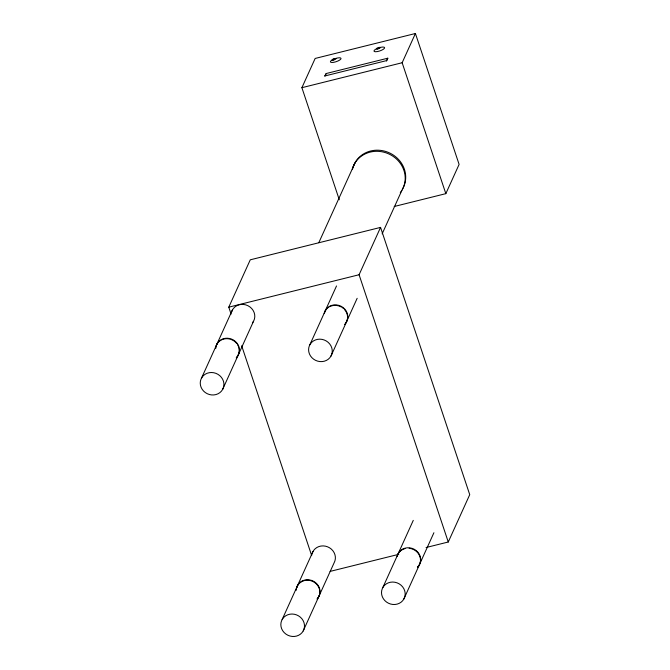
<?xml version="1.0" encoding="UTF-8"?>
<svg xmlns="http://www.w3.org/2000/svg" width="670" height="670" viewBox="0 0 670 670"><rect width="100%" height="100%" fill="white"/><g stroke="black" fill="none" stroke-linecap="round" stroke-linejoin="round"><path stroke-width="1" d="M339.288 199.761L301.894 87.686L315.16 58.449L415.417 33.5L459.101 164.41L445.835 193.655L394.186 206.502M231.1 314.088L228.788 307.161L250.262 259.818L380.56 227.398L469.737 494.661L448.264 542.005L426.045 547.532M201.553 378.039L216.896 344.204M217.097 343.735L232.44 309.9M222.616 389.463A11.985 11.072 24.4 0 0 211.494 372.512A11.985 11.072 24.4 0 0 202.139 389.27A11.985 11.072 24.4 0 0 222.616 389.463L237.959 355.628M238.16 355.159L253.503 321.324M387.813 58.198L386.741 60.568L324.783 75.986L326.231 73.524L387.813 58.198L386.423 61.012M318.811 242.682L354.874 163.195M445.835 193.655L402.151 62.737L415.417 33.5M309.892 344.69L325.243 310.855M325.436 310.386L336.516 285.956M448.264 542.005L359.087 274.742L380.56 227.398M382.151 233.864L401.891 190.33M330.955 356.113A11.985 11.072 24.4 0 0 319.833 339.162A11.985 11.072 24.4 0 0 310.486 355.921A11.985 11.072 24.4 0 0 330.955 356.113L346.306 322.278M346.499 321.809L357.16 298.309M282.137 619.557L297.488 585.722M297.681 585.253L313.032 551.418M303.2 630.972A11.985 11.072 24.4 0 0 292.078 614.03A11.985 11.072 24.4 0 0 282.732 630.788A11.985 11.072 24.4 0 0 303.2 630.972L318.552 597.138M318.744 596.677L334.096 562.842A11.985 11.072 24.4 0 0 327.538 546.795A11.985 11.072 24.4 0 0 311.994 554.115M398.357 553.269L413.273 520.372M382.813 587.573L398.156 553.738M403.876 598.988A11.985 11.072 24.4 0 0 392.754 582.046A11.985 11.072 24.4 0 0 383.399 598.804A11.985 11.072 24.4 0 0 403.876 598.988L419.219 565.153M419.42 564.693L433.909 532.734M324.866 76.12L326.231 73.524M301.894 87.686L402.151 62.737M228.788 307.161L359.087 274.742M330.092 571.409L398.776 554.316M241.669 345.77L311.692 555.623M397.318 555.966A11.985 11.072 24.4 0 1 414.286 549.308A11.985 11.072 24.4 0 1 417.661 566.996M409.127 548.261A11.985 11.072 24.4 0 1 419.596 555.706A11.985 11.072 24.4 0 1 417.469 567.465M397.117 556.435A11.985 11.072 24.4 0 1 405.057 548.562M344.447 309.423A11.985 11.072 24.4 0 1 344.548 324.582M324.205 313.552A11.985 11.072 24.4 0 1 328.509 307.296M329.347 306.785A11.985 11.072 24.4 0 1 341.172 306.894M342.069 307.421A11.985 11.072 24.4 0 1 343.71 308.694M324.397 313.091A11.985 11.072 24.4 0 1 340.904 306.182A11.985 11.072 24.4 0 1 345.402 323.401M296.642 587.95A11.985 11.072 24.4 0 1 313.61 581.292A11.985 11.072 24.4 0 1 316.994 598.988M310.512 580.605A11.985 11.072 24.4 0 1 317.454 598.737M296.19 590.345A11.985 11.072 24.4 0 1 304.389 580.555M305.386 580.346A11.985 11.072 24.4 0 1 309.49 580.388M231.401 312.597A11.985 11.072 24.4 0 1 247.908 305.696A11.985 11.072 24.4 0 1 252.406 322.915M215.799 348.366A11.985 11.072 24.4 0 1 231.602 339.112A11.985 11.072 24.4 0 1 237.054 356.75M238.964 348.065A11.985 11.072 24.4 0 1 236.209 357.931M215.857 346.901A11.985 11.072 24.4 0 1 220.17 340.645M221.008 340.134A11.985 11.072 24.4 0 1 229.919 339.087M230.916 339.397A11.985 11.072 24.4 0 1 236.778 343.559M237.373 344.388A11.985 11.072 24.4 0 1 238.696 347.11M352.328 169.234A27.168 25.1 24.4 0 1 389.505 154.259A27.168 25.1 24.4 0 1 400.3 192.659M335.209 58.583A5.595 1.625 -18.5 0 1 340.737 59.178A5.595 1.625 -18.5 0 1 331.977 62.477A5.595 1.625 -18.5 0 1 333.853 59.094M378.793 47.846A5.595 1.625 -18.5 0 1 384.32 48.441A5.595 1.625 -18.5 0 1 375.56 51.741A5.595 1.625 -18.5 0 1 377.436 48.357M352.83 168.12A27.168 25.1 24.4 0 1 388.625 152.517A27.168 25.1 24.4 0 1 402.402 189.216M333.25 60.099A2.002 0.578 -18.5 0 0 335.93 58.675A2.002 0.578 -18.5 0 0 332.931 59.144A2.002 0.578 -18.5 0 0 333.25 60.099M377.537 48.994A2.002 0.578 -18.5 0 0 380.225 47.57A2.002 0.578 -18.5 0 0 377.227 48.039A2.002 0.578 -18.5 0 0 377.537 48.994"/></g></svg>
